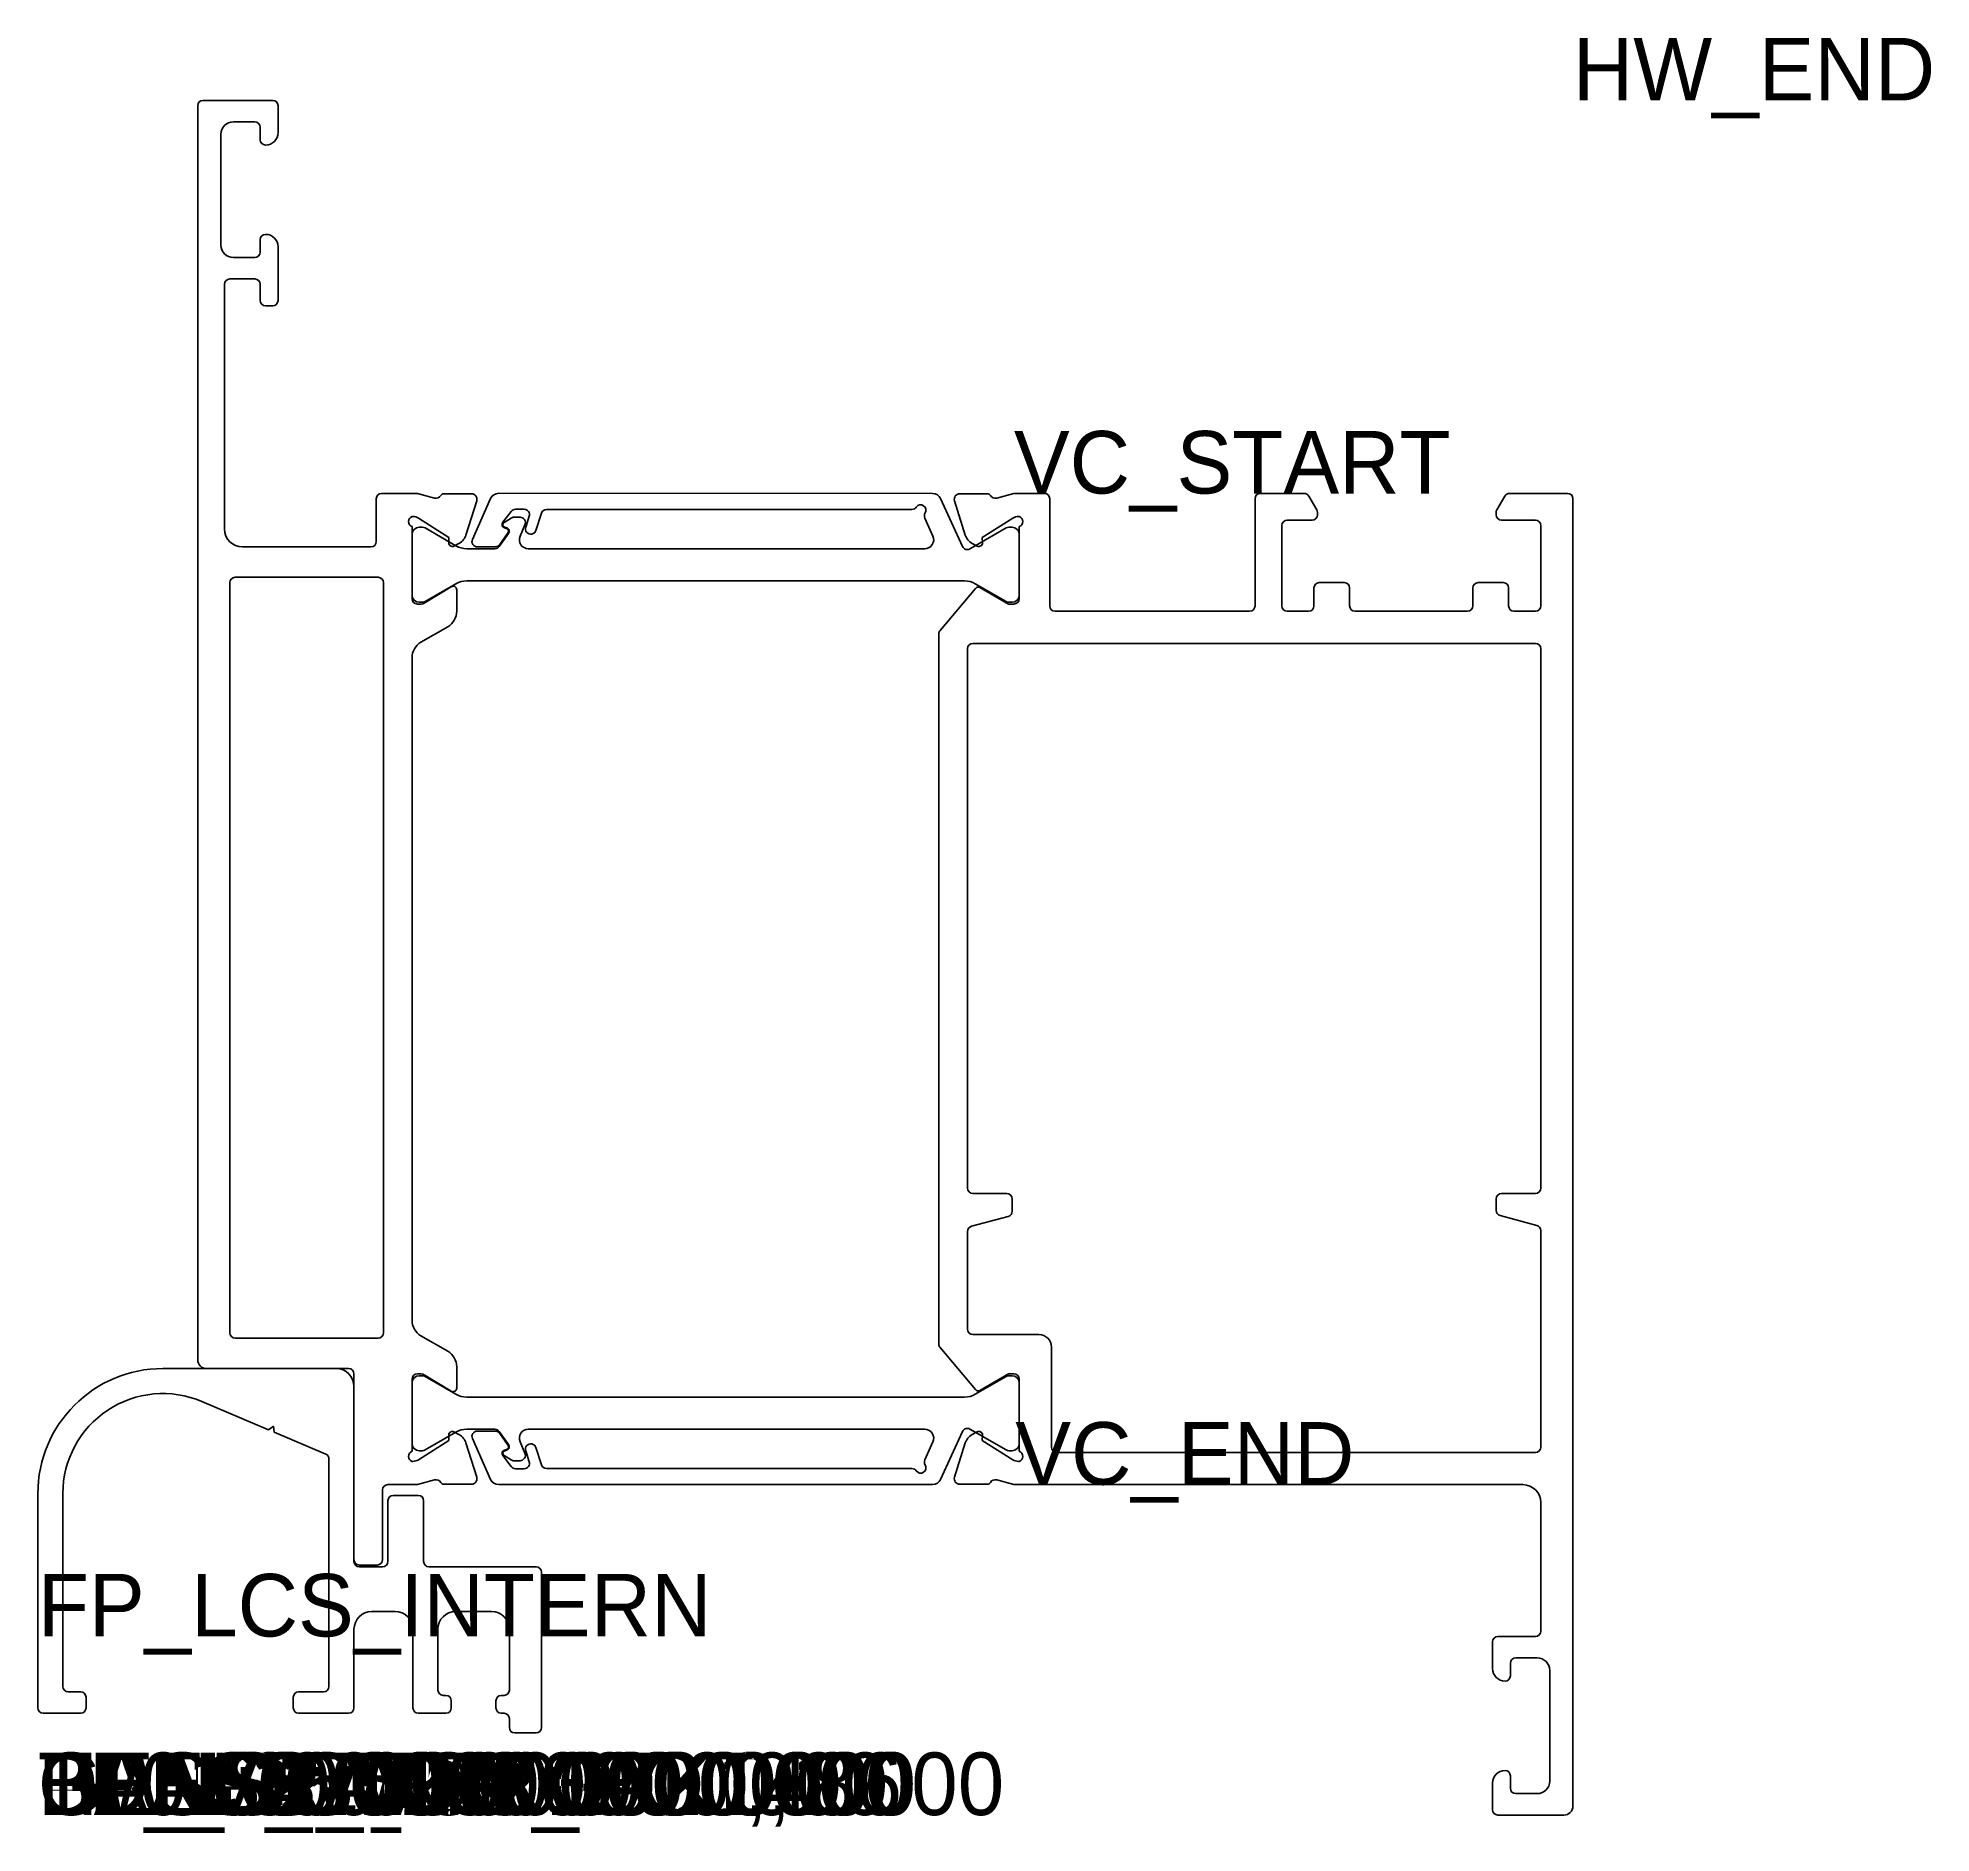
# Model space of a CAD drawing. Header units: metres. Extents: x 0 to 106, y -1 to 100.
import ezdxf

# ---------------------------------------------------------------- set-up
doc = ezdxf.new("R2010")
doc.units = ezdxf.units.M

msp = doc.modelspace()

# ---------------------------------------------------------------- linework, layer by layer
for p, q in [((8.95, 25.5), (8.95, 95.7)), ((9.25, 96), (13.15, 96)), ((13.45, 95.7), (13.45, 94.2)), ((12.15, 94.8), (10.95, 94.8)), ((12.45, 93.8), (12.45, 94.5)), ((10.25, 94.1), (10.25, 87.9)), ((12.45, 87.5), (12.45, 88.2)), ((10.95, 87.2), (12.15, 87.2)), ((13.45, 87.8), (13.45, 84.8)), ((12.15, 86), (10.75, 86)), ((10.45, 85.7), (10.45, 72)), ((12.45, 84.8), (12.45, 85.7)), ((13.15, 84.5), (12.75, 84.5)), ((18.95, 71.3), (18.95, 73.7)), ((19.25, 74), (21.172315, 74)), ((21.248779, 73.990092), (21.172315, 74)), ((21.248779, 73.990092), (22.210982, 73.736469)), ((22.736712, 73.975515), (24.287806, 73.975515)), ((24.574075, 73.585794), (23.972111, 71.665126)), ((25.348439, 73.70338), (24.332473, 71.421483)), ((50.095144, 74), (25.805212, 74.000012)), ((51.76914, 71.024225), (50.548785, 73.710263)), ((51.928147, 71.665126), (51.326182, 73.585794)), ((51.612452, 73.975515), (53.163546, 73.975515)), ((53.689276, 73.736469), (54.651479, 73.990092)), ((54.727943, 74), (54.651479, 73.990092)), ((54.727943, 74), (56.354918, 74)), ((56.654918, 73.7), (56.654918, 67.69889)), ((68.150258, 67.69889), (68.150258, 73.7)), ((68.450258, 74), (70.899703, 74)), ((71.15951, 73.85), (71.610065, 73.069615)), ((81.69045, 73.069615), (82.141006, 73.85)), ((82.400813, 74), (85.650258, 74)), ((85.950258, 73.7), (85.950258, 0.5)), ((20.988282, 72.7), (20.95, 72.7)), ((20.95, 72.134315), (20.95, 68.1)), ((23.01789, 71.522524), (21.309793, 72.606587)), ((21.529614, 72.099851), (21.35, 72.099851)), ((26.033147, 72.377418), (26.503409, 72.989771)), ((26.496546, 72.613959), (26.110931, 72.367697)), ((26.143867, 72.099097), (26.255302, 72.061634)), ((26.995998, 72.661062), (26.658065, 72.661119)), ((26.741167, 73.107048), (27.225361, 73.107331)), ((26.997698, 71.594469), (27.272289, 72.244291)), ((27.510829, 72.714549), (27.313947, 72.109165)), ((27.884821, 71.9245), (28.196068, 72.891894)), ((28.481651, 73.100012), (48.93729, 73.1)), ((49.665035, 72.61796), (50.116833, 71.603207)), ((54.590465, 72.606587), (52.882368, 71.522524)), ((54.550356, 72.099839), (54.370741, 72.099839)), ((54.950258, 72.7), (54.911976, 72.7)), ((54.950258, 68.1), (54.950258, 72.134315)), ((69.650258, 72.2), (69.650258, 67.69889)), ((71.350258, 72.5), (69.950258, 72.5)), ((71.650258, 72.919615), (71.650258, 72.8)), ((81.650258, 72.8), (81.650258, 72.919615)), ((83.850258, 72.5), (81.950258, 72.5)), ((84.150258, 67.69889), (84.150258, 72.2)), ((20.95, 71.699851), (20.95, 68.299851)), ((23.409969, 71.060624), (21.679616, 72.059658)), ((23.005793, 71.234103), (23.01789, 71.522524)), ((23.579342, 71.195407), (23.298271, 71.048478)), ((26.353608, 71.754827), (25.824857, 71.024)), ((25.858729, 71.133286), (26.325571, 71.799947)), ((26.246879, 72.029336), (26.132866, 72.064473)), ((52.490387, 71.060613), (52.192262, 70.888505)), ((52.601987, 71.048478), (52.320916, 71.195407)), ((54.22074, 72.059646), (52.490387, 71.060613)), ((52.882368, 71.522524), (52.894465, 71.234103)), ((54.950356, 68.299839), (54.950356, 71.699839)), ((11.45, 71), (18.65, 71)), ((25.581801, 70.899851), (24.009975, 70.899851)), ((24.608297, 70.999467), (25.614751, 71.005375)), ((49.66006, 70.899838), (27.458266, 70.899849)), ((10.75, 69), (10.75, 27)), ((19.05, 69.3), (11.05, 69.3)), ((19.35, 27), (19.35, 69)), ((21.679615, 67.940043), (23.41, 68.939081)), ((24.010002, 69.099851), (51.890416, 69.099806)), ((52.490414, 68.939036), (54.22074, 67.940032)), ((71.750258, 69.0004), (73.150258, 69.0004)), ((80.650258, 69.0004), (82.050258, 69.0004)), ((21.35, 67.899851), (21.529615, 67.899851)), ((21.624889, 67.843863), (23.145877, 68.771314)), ((23.45, 68.600556), (23.45, 67.395855)), ((50.520445, 66.323488), (52.497049, 68.679113)), ((52.750258, 68.723761), (54.350258, 67.8)), ((54.37074, 67.899839), (54.550356, 67.899839)), ((71.450258, 67.69889), (71.450258, 68.7004)), ((73.450258, 68.7004), (73.450258, 67.69889)), ((80.350258, 67.69889), (80.350258, 68.7004)), ((82.350258, 68.7004), (82.350258, 67.69889)), ((21.25, 67.8), (21.468705, 67.8)), ((54.350258, 67.8), (54.650258, 67.8)), ((56.954918, 67.39889), (67.850258, 67.39889)), ((69.950258, 67.39889), (71.150258, 67.39889)), ((73.750258, 67.39889), (80.050258, 67.39889)), ((82.650258, 67.39889), (83.850258, 67.39889)), ((22.95, 66.52983), (21.45, 65.663804)), ((50.450258, 26.369349), (50.450258, 66.130651)), ((20.95, 64.797779), (20.95, 27.702222)), ((52.050258, 65.29889), (52.050258, 35.09889)), ((83.850258, 65.59889), (52.350258, 65.59889)), ((84.150258, 35.09889), (84.150258, 65.29889)), ((52.350258, 34.79889), (54.250258, 34.79889)), ((54.550258, 34.49889), (54.550258, 33.802293)), ((81.650258, 33.855883), (81.650258, 34.49889)), ((81.950258, 34.79889), (83.850258, 34.79889)), ((54.327904, 33.512515), (52.272612, 32.961801)), ((83.927904, 33.015391), (81.872612, 33.566105)), ((52.050258, 32.672024), (52.050258, 27.201111)), ((84.150258, 20.6), (84.150258, 32.725613)), ((11.05, 26.7), (19.05, 26.7)), ((21.45, 26.836196), (22.95, 25.970171)), ((52.350258, 26.901111), (56.054918, 26.901111)), ((52.497049, 23.820887), (50.520445, 26.176513)), ((56.754918, 26.201111), (56.754918, 20.6)), ((16.7, 25), (7, 25)), ((17.4, 25), (9.45, 25)), ((17.7, 14.3), (17.7, 24.7)), ((20.95, 24.4), (20.95, 20.365686)), ((21.468705, 24.7), (21.25, 24.7)), ((21.349902, 24.600155), (21.529518, 24.600155)), ((23.145877, 23.728687), (21.624889, 24.656138)), ((21.679518, 24.559963), (23.409902, 23.560925)), ((23.45, 25.104145), (23.45, 23.899445)), ((52.490316, 23.56097), (54.220643, 24.559974)), ((54.350258, 24.7), (52.750258, 23.77624)), ((54.650258, 24.7), (54.350258, 24.7)), ((54.370643, 24.600167), (54.550258, 24.600167)), ((54.950258, 24.3), (54.950258, 24.4)), ((17.7, 14.2), (17.7, 24)), ((20.949902, 20.800155), (20.949902, 24.200155)), ((24.009904, 23.400155), (51.890318, 23.400201)), ((54.950258, 20.365686), (54.950258, 24.3)), ((54.950258, 24.200167), (54.950258, 20.800167)), ((9.188095, 23.154827), (12.918797, 21.571238)), ((12.918797, 21.571238), (13.195453, 21.779713)), ((13.195453, 21.779713), (13.237669, 21.435885)), ((13.237669, 21.435885), (16.11722, 20.213588)), ((23.409871, 21.439382), (21.679518, 20.440349)), ((23.01789, 20.977476), (23.005793, 21.265898)), ((23.298271, 21.451523), (23.579342, 21.304593)), ((25.581703, 21.600155), (24.009877, 21.600155)), ((24.6082, 21.500539), (25.614653, 21.494632)), ((26.35351, 20.74518), (25.82476, 21.476006)), ((25.858631, 21.36672), (26.325473, 20.700059)), ((49.659962, 21.600168), (27.458168, 21.600157)), ((51.769042, 21.475781), (50.548687, 18.789744)), ((52.490289, 21.439394), (52.192164, 21.611502)), ((52.320916, 21.304593), (52.601987, 21.451523)), ((54.220642, 20.44036), (52.490289, 21.439394)), ((52.894465, 21.265898), (52.882368, 20.977476)), ((21.309793, 19.893413), (23.01789, 20.977476)), ((21.529517, 20.400155), (21.349902, 20.400155)), ((23.972111, 20.834875), (24.574075, 18.914206)), ((25.348341, 18.796626), (24.332375, 21.078523)), ((26.246782, 20.470671), (26.132768, 20.435533)), ((26.143769, 20.400909), (26.255204, 20.438372)), ((26.9976, 20.905537), (27.272191, 20.255715)), ((27.510731, 19.785457), (27.313849, 20.390841)), ((27.884724, 20.575506), (28.195971, 19.608112)), ((49.664938, 19.882046), (50.116735, 20.8968)), ((51.326182, 18.914206), (51.928147, 20.834875)), ((52.882368, 20.977476), (54.590465, 19.893413)), ((54.550258, 20.400167), (54.370644, 20.400167)), ((57.054918, 20.3), (83.850258, 20.3)), ((16.3, 19.937437), (16.3, 7.2)), ((20.95, 19.8), (20.988282, 19.8)), ((26.03305, 20.122588), (26.503311, 19.510236)), ((26.496449, 19.886047), (26.110834, 20.132309)), ((26.9959, 19.838944), (26.657968, 19.838887)), ((26.741069, 19.392959), (27.225264, 19.392675)), ((28.481554, 19.399995), (48.937193, 19.400006)), ((54.911976, 19.8), (54.950258, 19.8)), ((19.3, 18.2), (19.3, 14.3)), ((21.172315, 18.5), (19.6, 18.5)), ((21.172315, 18.5), (21.248779, 18.509908)), ((22.210982, 18.763531), (21.248779, 18.509908)), ((24.287806, 18.524485), (22.736712, 18.524485)), ((50.095047, 18.500006), (25.805114, 18.499995)), ((53.163546, 18.524485), (51.612452, 18.524485)), ((54.651479, 18.509908), (53.689276, 18.763531)), ((54.651479, 18.509908), (54.727943, 18.5)), ((83.150258, 18.5), (54.727943, 18.5)), ((0, 18), (0, 6)), ((1.4, 7.2), (1.4, 18)), ((19.6, 17.6), (19.6, 14.2)), ((21.3, 17.9), (19.9, 17.9)), ((21.6, 14.2), (21.6, 17.6)), ((84.150258, 10.3), (84.150258, 17.5)), ((19, 14), (18, 14)), ((19.3, 13.9), (18, 13.9)), ((27.9, 13.9), (21.9, 13.9)), ((28.2, 4.9), (28.2, 13.6)), ((18.7, 11.4), (20, 11.4)), ((23.4, 11.4), (25.4, 11.4)), ((17.7, 6), (17.7, 10.4)), ((21, 10.4), (21, 6)), ((22.4, 7), (22.4, 10.4)), ((26.4, 10.4), (26.4, 7)), ((81.450258, 8.2), (81.450258, 9.7)), ((81.750258, 10), (83.850258, 10)), ((82.450258, 8.5), (82.450258, 7.8)), ((83.950258, 8.8), (82.750258, 8.8)), ((84.650258, 1.9), (84.650258, 8.1)), ((2.4, 6.9), (1.7, 6.9)), ((2.7, 6), (2.7, 6.6)), ((14.3, 6.6), (14.3, 6)), ((16, 6.9), (14.6, 6.9)), ((22.85, 6.7), (22.7, 6.7)), ((23.15, 6), (23.15, 6.4)), ((25.65, 6.4), (25.65, 6)), ((26.1, 6.7), (25.95, 6.7)), ((0.3, 5.7), (2.4, 5.7)), ((14.6, 5.7), (17.4, 5.7)), ((21.3, 5.7), (22.85, 5.7)), ((25.95, 5.7), (26.1, 5.7)), ((26.4, 5.4), (26.4, 4.9)), ((26.7, 4.6), (27.9, 4.6)), ((82.450258, 2.2), (82.450258, 1.5)), ((81.450258, 0.3), (81.450258, 1.8)), ((82.750258, 1.2), (83.950258, 1.2)), ((85.450258, 0), (81.750258, 0))]:
    msp.add_line(p, q)
for centre, radius, start, end in [((9.25, 95.7), 0.3, 90, 180), ((13.15, 95.7), 0.3, 0, 90), ((10.95, 94.1), 0.7, 90, 180), ((12.15, 94.5), 0.3, 0, 90), ((12.75, 93.8), 0.3, 180, 270), ((12.75, 94.2), 0.7, 270, 0), ((12.75, 88.2), 0.3, 90, 180), ((12.75, 87.8), 0.7, 0, 90), ((10.95, 87.9), 0.7, 180, 270), ((12.15, 87.5), 0.3, 270, 0), ((10.75, 85.7), 0.3, 90, 180), ((12.15, 85.7), 0.3, 0, 90), ((12.75, 84.8), 0.3, 180, 270), ((13.15, 84.8), 0.3, 270, 0), ((19.25, 73.7), 0.3, 90, 180), ((22.300703, 74.022739), 0.3, 252.598279, 330.367342), ((22.73531, 73.77552), 0.2, 90, 150.367342), ((24.287806, 73.675515), 0.3, 342.598279, 90), ((25.805212, 73.500012), 0.5, 90, 156), ((48.937291, 73.4), 0.3, 270, 325.309708), ((49.430635, 73.058516), 0.3, 327.934316, 145.309708), ((50.095144, 73.5), 0.5, 24.86771, 90), ((51.612452, 73.675515), 0.3, 90, 197.401721), ((53.164948, 73.77552), 0.2, 29.632658, 90), ((53.599555, 74.022739), 0.3, 209.632658, 287.401721), ((56.354918, 73.7), 0.3, 0, 90), ((68.450258, 73.7), 0.3, 90, 180), ((70.899703, 73.7), 0.3, 30, 90), ((82.400813, 73.7), 0.3, 90, 150), ((85.650258, 73.7), 0.3, 0, 90), ((21.05, 72.417158), 0.3, 109.471221, 250.528779), ((21.35, 71.699851), 0.4, 90, 180), ((20.988282, 72.1), 0.6, 57.598279, 90), ((21.529614, 71.799851), 0.3, 59.999655, 90), ((26.19177, 72.255602), 0.2, 142.477243, 252.871294), ((26.191666, 72.241277), 0.15, 122.563134, 251.418085), ((26.658015, 72.361119), 0.3, 90, 122.563134), ((26.741342, 72.807048), 0.3, 90, 142.477243), ((26.995947, 72.361062), 0.3, 337.092865, 90), ((27.225537, 72.807331), 0.3, 341.984494, 90), ((27.599239, 72.016383), 0.3, 161.984494, 342.165067), ((28.481651, 72.800012), 0.3, 90, 162.165067), ((49.939099, 72.739981), 0.3, 147.934316, 204), ((54.370741, 71.799839), 0.3, 90, 120.000345), ((54.550356, 71.699839), 0.4, 0, 90), ((54.911976, 72.1), 0.6, 90, 122.401721), ((54.850258, 72.417158), 0.3, 289.471221, 70.528779), ((69.950258, 72.2), 0.3, 90, 180), ((71.350258, 72.8), 0.3, 270, 0), ((71.350258, 72.919615), 0.3, 0, 30), ((81.950258, 72.919615), 0.3, 150, 180), ((81.950258, 72.8), 0.3, 180, 270), ((83.850258, 72.2), 0.3, 0, 90), ((11.45, 72), 1, 180, 270), ((18.65, 71.3), 0.3, 270, 0), ((23.205617, 71.225721), 0.2, 180, 297.598279), ((24.009975, 72.099851), 1.2, 239.999655, 270), ((23.208726, 71.904381), 0.8, 297.598279, 342.598279), ((24.606537, 71.299462), 0.3, 156, 270), ((25.61299, 71.305369), 0.3, 270, 324.997646), ((26.202701, 71.885989), 0.15, 324.997646, 72.871294), ((26.19157, 71.87206), 0.2, 324.114388, 71.418085), ((27.458266, 71.399849), 0.5, 157.092865, 270), ((49.66006, 71.399838), 0.5, 270, 24), ((52.691532, 71.904381), 0.8, 197.401721, 242.401721), ((52.694641, 71.225721), 0.2, 242.401721, 0), ((25.581801, 71.199851), 0.3, 270, 324.114388), ((52.042271, 71.148318), 0.3, 204.433855, 299.997915), ((11.05, 69), 0.3, 90, 180), ((19.05, 69), 0.3, 0, 90), ((24.01, 67.899851), 1.2, 90, 120), ((51.890414, 67.899806), 1.2, 60, 90), ((71.750258, 68.7004), 0.3, 90, 180), ((73.150258, 68.7004), 0.3, 0, 90), ((80.650258, 68.7004), 0.3, 90, 180), ((82.050258, 68.7004), 0.3, 0, 90), ((21.35, 68.299851), 0.4, 180, 270), ((21.25, 68.1), 0.3, 180, 270), ((21.529615, 68.199851), 0.3, 270, 300), ((23.25, 68.600556), 0.2, 0, 121.373538), ((52.650258, 68.550556), 0.2, 60, 140), ((54.37074, 68.199839), 0.3, 240, 270), ((54.550356, 68.299839), 0.4, 270, 0), ((54.650258, 68.1), 0.3, 270, 0), ((21.468705, 68.1), 0.3, 270, 301.373538), ((22.45, 67.395855), 1, 300, 0), ((56.954918, 67.69889), 0.3, 180, 270), ((67.850258, 67.69889), 0.3, 270, 0), ((69.950258, 67.69889), 0.3, 180, 270), ((71.150258, 67.69889), 0.3, 270, 0), ((73.750258, 67.69889), 0.3, 180, 270), ((80.050258, 67.69889), 0.3, 270, 0), ((82.650258, 67.69889), 0.3, 180, 270), ((83.850258, 67.69889), 0.3, 270, 0), ((50.750258, 66.130651), 0.3, 140, 180), ((21.95, 64.797779), 1, 120, 180), ((52.350258, 65.29889), 0.3, 90, 180), ((83.850258, 65.29889), 0.3, 0, 90), ((52.350258, 35.09889), 0.3, 180, 270), ((83.850258, 35.09889), 0.3, 270, 0), ((54.250258, 34.49889), 0.3, 0, 90), ((81.950258, 34.49889), 0.3, 90, 180), ((52.350258, 32.672024), 0.3, 105, 180), ((54.250258, 33.802293), 0.3, 285, 0), ((81.950258, 33.855883), 0.3, 180, 255), ((83.850258, 32.725613), 0.3, 0, 75), ((21.95, 27.702222), 1, 180, 240), ((11.05, 27), 0.3, 180, 270), ((19.05, 27), 0.3, 270, 0), ((52.350258, 27.201111), 0.3, 180, 270), ((56.054918, 26.201111), 0.7, 0, 90), ((9.45, 25.5), 0.5, 180, 270), ((22.45, 25.104145), 1, 0, 60), ((50.750258, 26.369349), 0.3, 180, 220), ((7, 18), 7, 90, 180), ((16.7, 24), 1, 0, 90), ((17.4, 24.7), 0.3, 0, 90), ((21.349902, 24.200155), 0.4, 90, 180), ((21.25, 24.4), 0.3, 90, 180), ((21.468705, 24.4), 0.3, 58.626462, 90), ((21.529518, 24.300155), 0.3, 60, 90), ((54.370643, 24.300167), 0.3, 90, 120), ((54.550258, 24.200167), 0.4, 0, 90), ((54.650258, 24.4), 0.3, 0, 90), ((7, 18), 5.6, 67, 180), ((23.25, 23.899445), 0.2, 238.626462, 0), ((24.009902, 24.600155), 1.2, 240, 270), ((51.890316, 24.600201), 1.2, 270, 300), ((52.650258, 23.949445), 0.2, 220, 300), ((23.205617, 21.274279), 0.2, 62.401721, 180), ((24.009877, 20.400155), 1.2, 90, 120.000345), ((23.208726, 20.595619), 0.8, 17.401721, 62.401721), ((24.606439, 21.200544), 0.3, 90, 204), ((25.581703, 21.300155), 0.3, 35.885612, 90), ((25.612893, 21.194637), 0.3, 35.002354, 90), ((27.458168, 21.100157), 0.5, 90, 202.907135), ((49.659962, 21.100168), 0.5, 336, 90), ((52.042174, 21.351689), 0.3, 60.002085, 155.566145), ((52.691532, 20.595619), 0.8, 117.598279, 162.598279), ((52.694641, 21.274279), 0.2, 0, 117.598279), ((16, 19.937437), 0.3, 0, 66.999999), ((21.05, 20.082843), 0.3, 109.471221, 250.528779), ((21.349902, 20.800155), 0.4, 180, 270), ((21.529517, 20.700155), 0.3, 270, 300.000345), ((26.191672, 20.244404), 0.2, 107.128706, 217.522757), ((26.191568, 20.258729), 0.15, 108.581915, 237.436866), ((26.202604, 20.614017), 0.15, 287.128706, 35.002354), ((26.191472, 20.627946), 0.2, 288.581915, 35.885612), ((26.99585, 20.138944), 0.3, 270, 22.907135), ((27.599141, 20.483623), 0.3, 17.834933, 198.015506), ((54.370644, 20.700167), 0.3, 239.999655, 270), ((54.550258, 20.800167), 0.4, 270, 0), ((54.850258, 20.082843), 0.3, 289.471221, 70.528779), ((57.054918, 20.6), 0.3, 180, 270), ((83.850258, 20.6), 0.3, 270, 0), ((20.988282, 20.4), 0.6, 270, 302.401721), ((26.657917, 20.138887), 0.3, 237.436866, 270), ((26.741245, 19.692958), 0.3, 217.522757, 270), ((27.225439, 19.692675), 0.3, 270, 18.015506), ((28.481554, 19.699995), 0.3, 197.834933, 270), ((48.937193, 19.100006), 0.3, 34.690292, 90), ((49.430537, 19.44149), 0.3, 214.690292, 32.065684), ((49.939001, 19.760025), 0.3, 156, 212.065684), ((54.911976, 20.4), 0.6, 237.598279, 270), ((19.6, 18.2), 0.3, 90, 180), ((22.300703, 18.477262), 0.3, 29.632658, 107.401721), ((22.73531, 18.72448), 0.2, 209.632658, 270), ((24.287806, 18.824485), 0.3, 270, 17.401721), ((25.805114, 18.999995), 0.5, 204, 270), ((50.095046, 19.000006), 0.5, 270, 335.13229), ((51.612452, 18.824485), 0.3, 162.598279, 270), ((53.164948, 18.72448), 0.2, 270, 330.367342), ((53.599555, 18.477262), 0.3, 72.598279, 150.367342), ((83.150258, 17.5), 1, 0, 90), ((19.9, 17.6), 0.3, 90, 180), ((21.3, 17.6), 0.3, 0, 90), ((18, 14.3), 0.3, 180, 270), ((18, 14.2), 0.3, 180, 270), ((19, 14.3), 0.3, 270, 0), ((19.3, 14.2), 0.3, 270, 0), ((21.9, 14.2), 0.3, 180, 270), ((27.9, 13.6), 0.3, 0, 90), ((18.7, 10.4), 1, 90, 180), ((20, 10.4), 1, 0, 90), ((23.4, 10.4), 1, 90, 180), ((25.4, 10.4), 1, 0, 90), ((81.750258, 9.7), 0.3, 90, 180), ((83.850258, 10.3), 0.3, 270, 0), ((82.750258, 8.5), 0.3, 90, 180), ((83.950258, 8.1), 0.7, 0, 90), ((82.150258, 8.2), 0.7, 180, 270), ((82.150258, 7.8), 0.3, 270, 0), ((1.7, 7.2), 0.3, 180, 270), ((2.4, 6.6), 0.3, 0, 90), ((14.6, 6.6), 0.3, 90, 180), ((16, 7.2), 0.3, 270, 0), ((22.7, 7), 0.3, 180, 270), ((22.85, 6.4), 0.3, 0, 90), ((25.95, 6.4), 0.3, 90, 180), ((26.1, 7), 0.3, 270, 0), ((0.3, 6), 0.3, 180, 270), ((2.4, 6), 0.3, 270, 0), ((14.6, 6), 0.3, 180, 270), ((17.4, 6), 0.3, 270, 0), ((21.3, 6), 0.3, 180, 270), ((22.85, 6), 0.3, 270, 0), ((25.95, 6), 0.3, 180, 270), ((26.1, 5.4), 0.3, 0, 90), ((26.7, 4.9), 0.3, 180, 270), ((27.9, 4.9), 0.3, 270, 0), ((82.150258, 1.8), 0.7, 90, 180), ((82.150258, 2.2), 0.3, 0, 90), ((82.750258, 1.5), 0.3, 180, 270), ((83.950258, 1.9), 0.7, 270, 0), ((81.750258, 0.3), 0.3, 180, 270), ((85.450258, 0.5), 0.5, 270, 0)]:
    msp.add_arc(centre, radius, start, end)

# ---------------------------------------------------------------- texts
for tag, p in [('HW_END', (85.950258, 96)), ('VC_START', (54.651479, 73.990092)), ('VC_END', (54.727943, 18.5)), ('FP_LCS_INTERN', (0, 10)), ('TDEV:0.000000', (0, 0)), ('TDEV2:0.000000', (0, 0)), ('TDEV3:0.000000', (0, 0)), ('TDEV4:0.000000', (0, 0)), ('TDEV5:0.000000', (0, 0)), ('GLASS_MIN:0.000000', (0, 0)), ('GLASS_MAX:0.000000', (0, 0)), ('DENS:0.000000', (0, 0)), ('DESC:U52320 - K1486', (0, 0)), ('BL01:6500.000000,,1', (0, 0)), ('HW_START', (0, 0)), ('FP_LCS_ORIG', (0, 0)), ('PANE_WIDTH:72.000000', (0, 0)), ('FP_LCS_HOT', (10, 0))]:
    msp.add_attdef(tag, p, '', height=3.5)

doc.saveas('drawing.dxf')
